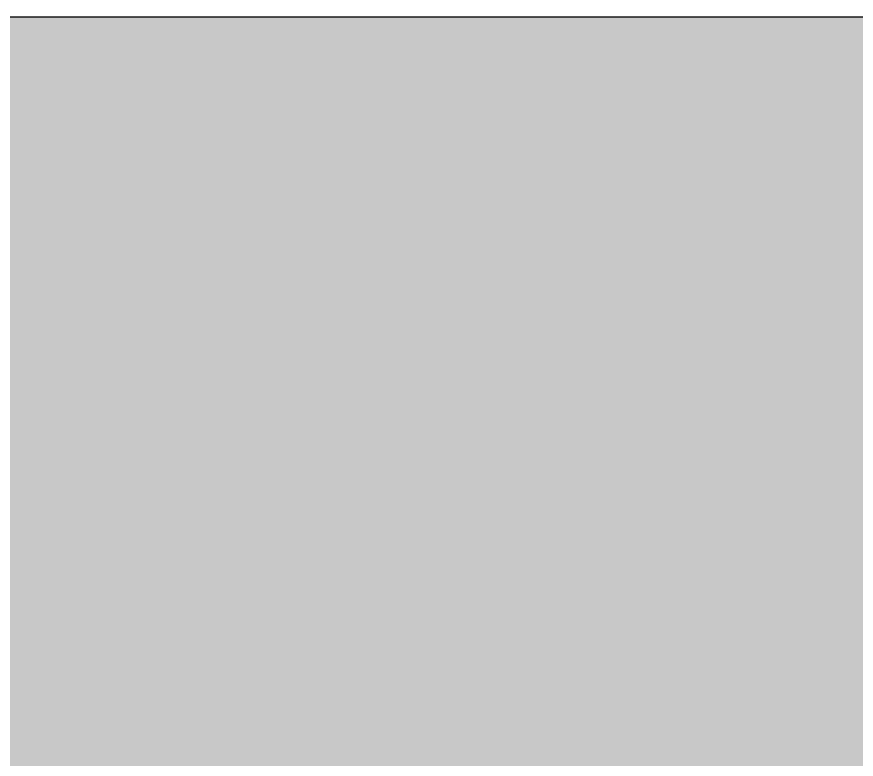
# Model space of a CAD drawing. Header units: inches. Extents: x 490210 to 494591, y -22449 to -22109.
# Drawn here: x 491017.613609 to 491017.614612, y -22398.287299 to -22398.286412 of the extents above; entities that cross this region are included whole.
import ezdxf

# ---------------------------------------------------------------- set-up
doc = ezdxf.new("R2010")
doc.units = ezdxf.units.IN
doc.header["$LTSCALE"] = 20
doc.header["$MEASUREMENT"] = 0
for name, color, linetype in [('dwgmodels.com', 143, 'Continuous'), ('hatch', 7, 'Continuous'), ('I-WALL-FULL', 7, 'Continuous')]:
    doc.layers.add(name, color=color, linetype=linetype)

# ---------------------------------------------------------------- blocks, each defined once
blk = doc.blocks.new('*U225')
at = {"layer": 'hatch', "true_color": 0xc7c8ca}
h = blk.add_hatch(color=9, dxfattribs=at)
h.dxf.hatch_style = 1
h.paths.add_polyline_path([(23.7071042, 13.7442737), (-23.7071042, 13.7442737), (-23.7071042, 12.3988527), (23.7071042, 12.3988527)])
h.paths.add_polyline_path([(23.7071042, 15), (-23.7071042, 15), (-23.7071042, 14.1927474), (23.7071042, 14.1927474)])
h.paths.add_polyline_path([(23.7071042, -14.1927474), (-23.7071042, -14.1927474), (-23.7071042, -15), (23.7071042, -15)])
h.paths.add_polyline_path([(23.7071042, -12.3988527), (-23.7071042, -12.3988527), (-23.7071042, -13.7442737), (23.7071042, -13.7442737)])
at = {"color": 0}
blk.add_lwpolyline([(-23.7071042, 15), (23.7071042, 15)], dxfattribs=at)
blk = doc.blocks.new('*U218')
at = {"layer": 'dwgmodels.com', "color": 0, "linetype": 'ByBlock', "lineweight": -2, "transparency": 16777216}
blk.add_blockref('*U225', (94.828417, 0), dxfattribs=at)

msp = doc.modelspace()

# ---------------------------------------------------------------- linework, layer by layer
at = {"layer": 'I-WALL-FULL'}
msp.add_line((490361.0633573, -22398.2864122), (491867.9062002, -22398.2864122), dxfattribs=at)

# ---------------------------------------------------------------- block references
at = {"layer": 'dwgmodels.com', "color": 7}
msp.add_blockref('*U218', (490899.0793539, -22413.2864122, 6.93), dxfattribs=at)

doc.saveas('drawing.dxf')
